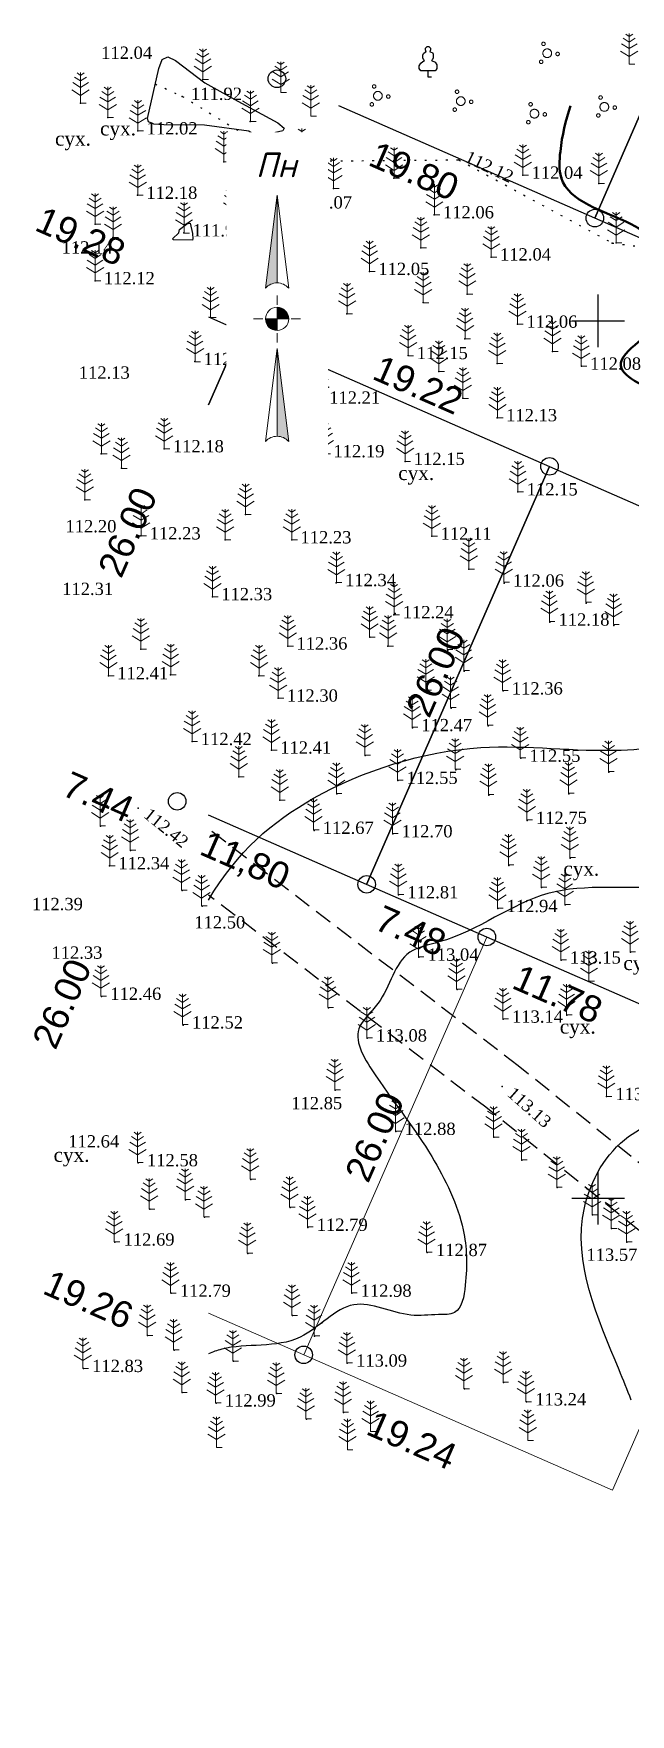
# Model space of a CAD drawing. Header units: millimetres. Extents: x 5405617.8 to 5405717.2, y 5525070.6 to 5525166.7.
# Drawn here: x 5405617.8 to 5405651.8, y 5525070.6 to 5525166.4 of the extents above; entities that cross this region are included whole.
import ezdxf
from ezdxf.enums import TextEntityAlignment as Align

# ---------------------------------------------------------------- set-up
doc = ezdxf.new("R2010")
doc.units = ezdxf.units.MM
doc.set_wipeout_variables(frame=1)
for name, pattern in [('DASHEDX2', [1.5, 1, -0.5]), ('HIDDEN', [0.5, 0, -0.5]), ('суцільна', [50, 50, 0])]:
    doc.linetypes.add(name, pattern=pattern)
for name, color, linetype, lineweight in [('#Лист (текст_ПН)', 250, 'Continuous', 0), ('#Штамп', 250, 'Continuous', 0), ('11900000', 1, 'Continuous', 30), ('Контур', 7, 'HIDDEN', 30), ('ТОЧКИ', 7, 'Continuous', 30), ('усл. знак', 7, 'суцільна', 20)]:
    doc.layers.add(name, color=color, linetype=linetype, lineweight=lineweight)
for name, color, linetype in [('горизонтали', 42, 'Continuous'), ('дороги', 7, 'Continuous'), ('Ділянки_Межі', 10, 'Continuous'), ('надписи', 7, 'Continuous'), ('отметки', 7, 'Continuous'), ('промеры', 185, 'Continuous'), ('Растительность', 7, 'Continuous')]:
    doc.layers.add(name, color=color, linetype=linetype)
doc.styles.get("Standard").update_dxf_attribs({"font": 'arial.ttf'})
doc.styles.add('times', font='times.ttf')
doc.styles.add('Мой_Топо', font='isocpeui.ttf')

# ---------------------------------------------------------------- blocks, each defined once
blk = doc.blocks.new('A$C51FE15A3')
at = {"layer": 'Растительность', "color": 94, "lineweight": 0}
for points in [[(-0.447, 1.172), (0, 0.895), (0.447, 1.172)], [(-0.343, 1.489), (0, 1.267), (0.343, 1.489)], [(-0.201, 1.726), (0, 1.584), (0.201, 1.726)], [(0, 1.75), (0, 0), (0.319, 0)], [(-0.493, 0.753), (0, 0.444), (0.493, 0.753)]]:
    blk.add_lwpolyline(points, dxfattribs=at)
blk = doc.blocks.new('A$C72385B22')
at = {"layer": 'усл. знак'}
for centre, radius in [((0, 0), 0.625), ((-0.02, 1.49), 0.25), ((-1.29, -0.64), 0.25), ((1.28, -0.76), 0.25)]:
    blk.add_circle(centre, radius, dxfattribs=at)
blk = doc.blocks.new('A$C2ACB5305')
at = {"layer": 'Растительность'}
blk.add_lwpolyline([(0.2, 0), (0.2, 0), (0, 0), (0, 0.35), (-0.4, 0.35), (-0.5, 0.5), (-0.5, 0.65), (-0.4, 0.8), (-0.3, 0.9), (-0.2, 0.95), (-0.25, 1), (-0.3, 1.1), (-0.3, 1.25), (-0.25, 1.35), (-0.15, 1.45), (-0.1, 1.45), (-0.15, 1.55), (-0.15, 1.65), (-0.05, 1.75), (0.05, 1.75), (0.15, 1.65), (0.15, 1.55), (0.1, 1.45), (0.25, 1.4), (0.3, 1.3), (0.3, 1.1), (0.25, 1), (0.2, 0.95), (0.4, 0.85), (0.5, 0.7), (0.5, 0.5), (0.45, 0.4), (0.4, 0.35), (0, 0.35)], dxfattribs=at)
blk = doc.blocks.new('*U5')
at = {"color": 0}
for points in [[(-0.113, 0), (-0.109, -0.029), (-0.097, -0.056)], [(-0.113, 0), (-0.097, -0.056), (0, 0)], [(-0.097, -0.056), (0, -0.113), (0, 0)], [(-0.097, -0.056), (-0.08, -0.08), (-0.056, -0.097)], [(-0.097, -0.056), (-0.056, -0.097), (0, -0.113)], [(-0.056, -0.097), (-0.029, -0.109), (0, -0.113)]]:
    blk.add_solid(points, dxfattribs=at)
blk = doc.blocks.new('*U6')
at = {"color": 0}
for points in [[(0, 0), (0.097, 0.056), (0, 0.113)], [(0.097, 0.056), (0.029, 0.109), (0, 0.113)], [(0, 0), (0.113, 0), (0.097, 0.056)], [(0.097, 0.056), (0.056, 0.097), (0.029, 0.109)], [(0.097, 0.056), (0.08, 0.08), (0.056, 0.097)], [(0.113, 0), (0.109, 0.029), (0.097, 0.056)]]:
    blk.add_solid(points, dxfattribs=at)
blk = doc.blocks.new('*U7')
at = {"color": 0}
for points in [[(0, -1.136), (0.021, -1.138), (0, -0.288)], [(0.021, -1.138), (0.042, -1.142), (0, -0.288)], [(0.042, -1.142), (0.062, -1.15), (0, -0.288)], [(0.062, -1.15), (0.081, -1.16), (0, -0.288)], [(0.081, -1.16), (0.098, -1.173), (0, -0.288)], [(0.098, -1.173), (0.113, -1.188), (0, -0.288)]]:
    blk.add_solid(points, dxfattribs=at)
blk = doc.blocks.new('*U8')
at = {"color": 0}
for points in [[(-0.113, 0.297), (-0.098, 0.312), (0, 1.197)], [(-0.098, 0.312), (-0.081, 0.325), (0, 1.197)], [(-0.081, 0.325), (-0.062, 0.335), (0, 1.197)], [(-0.062, 0.335), (-0.042, 0.343), (0, 1.197)], [(-0.042, 0.343), (-0.021, 0.347), (0, 1.197)], [(-0.021, 0.347), (0, 0.349), (0, 1.197)]]:
    blk.add_solid(points, dxfattribs=at)
blk = doc.blocks.new('#Північ')
at = {"color": 7}
blk.add_wipeout([(-2.901, 10.635), (2.901, 10.635), (2.901, -7.981), (-2.901, -7.981)], dxfattribs=at).dxf.layer = '#Лист (текст_ПН)'
at = {"layer": '#Лист (текст_ПН)'}
for p, q in [((-0.663, 1.748), (0, 7.043)), ((0, 7.043), (0, 2.052)), ((0, 7.043), (0.663, 1.748)), ((0, 1.337), (0, 0.807)), ((-1.337, 0), (-0.807, 0)), ((-0.662, 0), (0.662, 0)), ((0, 0.662), (0, -0.662)), ((1.337, 0), (0.807, 0)), ((0, -1.337), (0, -0.807)), ((-0.663, -6.99), (0, -1.695)), ((0, -1.695), (0.663, -6.99)), ((0, -1.695), (0, -6.686))]:
    blk.add_line(p, q, dxfattribs=at)
at = {"layer": '#Лист (текст_ПН)', "flags": 128}
for points in [[(0, 7.043), (-0.663, 1.748, -0.218585), (0, 2.052)], [(0, 0), (-0.662, 0, 0.414214), (0, -0.662)]]:
    blk.add_lwpolyline(points, format="xyb", close=True, dxfattribs=at)
at = {"layer": '#Лист (текст_ПН)'}
blk.add_circle((0, 0), 0.662, dxfattribs=at)
for centre in [(0, 1.178), (0, -7.56)]:
    blk.add_arc(centre, 0.874, 40.67981, 139.32019, dxfattribs=at)
at = {"layer": '#Лист (текст_ПН)', "xscale": 5.883850111352785, "yscale": 5.883850111352785, "zscale": 5.883850111352785}
for name in ['*U8', '*U5', '*U6', '*U7']:
    blk.add_blockref(name, (0, 0), dxfattribs=at)
at = {"layer": '#Лист (текст_ПН)', "style": 'Мой_Топо'}
blk.add_text('Пн', height=1.4, dxfattribs=at).set_placement((-1.217, 8.077))

msp = doc.modelspace()

# ---------------------------------------------------------------- linework, layer by layer
at = {"layer": '11900000', "color": 7}
for points in [[(5405650, 5525148.5, 0), (5405650, 5525151.5, 0)], [(5405650, 5525148.5, 0), (5405650, 5525151.5, 0)], [(5405648.5, 5525150, 0), (5405651.5, 5525150, 0)], [(5405648.5, 5525150, 0), (5405651.5, 5525150, 0)], [(5405650, 5525098.5, 0), (5405650, 5525101.5, 0)], [(5405650, 5525098.5, 0), (5405650, 5525101.5, 0)], [(5405648.5, 5525100, 0), (5405651.5, 5525100, 0)], [(5405648.5, 5525100, 0), (5405651.5, 5525100, 0)]]:
    msp.add_polyline3d(points, dxfattribs=at)
at = {"layer": 'горизонтали', "color": 32}
for points in [[(5405627.547, 5525161.142, 112), (5405625.217, 5525161.172, 112), (5405624.657, 5525161.212, 112), (5405624.347, 5525161.332, 112), (5405624.287, 5525161.532, 112), (5405624.927, 5525164.372, 112), (5405625.127, 5525164.882, 112), (5405625.447, 5525165.042, 112), (5405625.887, 5525164.832, 112), (5405627.557, 5525163.552, 112), (5405629.447, 5525162.512, 112), (5405631.727, 5525161.282, 112), (5405632.077, 5525160.982, 112), (5405632.007, 5525160.832, 112), (5405631.587, 5525160.732, 112), (5405631.387, 5525160.622, 112), (5405631.347, 5525160.432, 112), (5405631.477, 5525160.172, 112), (5405631.907, 5525159.532, 112), (5405631.797, 5525159.552, 112), (5405630.077, 5525160.812, 112), (5405627.547, 5525161.142, 112)], [(5405625.767, 5525154.622, 112), (5405625.717, 5525154.662, 112), (5405626.067, 5525155.012, 112), (5405626.107, 5525155.202, 112), (5405626.517, 5525155.512, 112), (5405626.637, 5525155.572, 112), (5405626.717, 5525155.562, 112), (5405626.857, 5525154.972, 112), (5405626.877, 5525154.662, 112), (5405626.847, 5525154.592, 112), (5405625.767, 5525154.622, 112)]]:
    msp.add_polyline3d(points, close=True, dxfattribs=at)
at = {"layer": 'горизонтали', "color": 32, "lineweight": 50}
msp.add_open_spline([(5405689.415, 5525124.321), (5405688.103, 5525124.879), (5405685.506, 5525125.878), (5405681.593, 5525126.517), (5405678.78, 5525128.29), (5405677.14, 5525130.319), (5405678.433, 5525132.778), (5405679.078, 5525134.709), (5405680.581, 5525136.764), (5405679.317, 5525137.765), (5405677.461, 5525137.677), (5405675.933, 5525141.885), (5405671.392, 5525142.304), (5405669.087, 5525147.106), (5405664.86, 5525145.566), (5405660.992, 5525147.54), (5405656.942, 5525146.548), (5405653.32, 5525145.539), (5405650.775, 5525147.512), (5405652.928, 5525149.325), (5405654.633, 5525150.791), (5405654.315, 5525153.841), (5405651.708, 5525155.999), (5405647.682, 5525156.882), (5405647.819, 5525160.071), (5405648.144, 5525161.419), (5405648.413, 5525162.249)], degree=3, knots=[105.96729, 105.96729, 105.96729, 105.96729, 109.295341, 114.328997, 117.562212, 119.373022, 121.295181, 124.95847, 126.253236, 127.841823, 128.392206, 131.73989, 138.209537, 140.411202, 146.07904, 148.174705, 153.227417, 157.82412, 159.162557, 160.836072, 164.352656, 165.903468, 169.284781, 174.080527, 175.575155, 178.192979, 178.192979, 178.192979, 178.192979], dxfattribs=at)
at = {"layer": 'горизонтали', "color": 32}
for points, knots in [([(5405627.766, 5525116.979), (5405629.426, 5525119.777), (5405633.716, 5525123.443), (5405642.682, 5525126.351), (5405650.521, 5525125.146), (5405657.722, 5525126.406), (5405665.591, 5525123.977), (5405675.141, 5525121.998), (5405684.025, 5525119.942), (5405689.831, 5525115.172), (5405695.924, 5525116.342), (5405701.643, 5525112.203), (5405707.314, 5525111.492), (5405710.108, 5525109.961), (5405710.51, 5525109.719)], [189.741605, 189.741605, 189.741605, 189.741605, 198.155168, 208.112251, 216.133304, 221.799072, 229.654194, 240.307675, 251.306516, 256.6977, 261.523915, 268.451351, 276.71451, 278.135589, 278.135589, 278.135589, 278.135589]), ([(5405710.51, 5525102.116), (5405710.137, 5525102.265), (5405707.391, 5525103.375), (5405703.147, 5525106.992), (5405695.526, 5525108.926), (5405686.956, 5525111.649), (5405677.812, 5525115.948), (5405668.363, 5525116.381), (5405660.774, 5525119.554), (5405654.149, 5525117.165), (5405646.892, 5525118.341), (5405642.724, 5525114.853), (5405638.474, 5525114.108), (5405638.058, 5525111.373), (5405635.674, 5525109.491), (5405637.956, 5525105.892), (5405640.41, 5525102.911), (5405642.475, 5525098.603), (5405642.551, 5525095.719), (5405642.18, 5525093.334), (5405640.621, 5525093.399), (5405638.778, 5525093.138), (5405635.799, 5525094.795), (5405632.949, 5525091.153), (5405629.637, 5525091.829), (5405628.01, 5525091.234), (5405627.766, 5525091.124)], [78.774351, 78.774351, 78.774351, 78.774351, 79.957338, 87.498258, 95.204411, 103.125935, 114.626248, 125.009981, 131.302804, 138.280759, 145.221956, 152.023012, 153.792786, 157.238403, 159.036588, 161.883134, 167.480404, 172.02745, 175.191691, 176.860986, 177.776803, 179.359266, 182.66385, 186.23147, 190.763459, 191.588945, 191.588945, 191.588945, 191.588945]), ([(5405651.872, 5525088.497), (5405651.658, 5525089.07), (5405650.241, 5525092.564), (5405647.791, 5525097.948), (5405651.196, 5525103.886), (5405655.866, 5525105.087), (5405658.855, 5525107.454), (5405660.158, 5525111.685), (5405664.053, 5525109.072), (5405667.215, 5525107.353), (5405671.031, 5525109.095), (5405673.486, 5525106.998), (5405676.446, 5525105.221), (5405681.865, 5525106.051), (5405687.754, 5525103.185), (5405695.159, 5525102.759), (5405700.762, 5525098.87), (5405706.481, 5525094.795), (5405707.882, 5525090.147), (5405709.33, 5525088.497)], [137.095489, 137.095489, 137.095489, 137.095489, 138.940826, 148.380777, 153.163384, 157.173138, 162.314513, 164.474455, 168.128542, 172.341737, 175.757786, 178.883147, 181.190936, 186.025633, 194.245086, 200.372974, 207.736732, 214.236882, 221.055373, 221.055373, 221.055373, 221.055373])]:
    msp.add_open_spline(points, degree=3, knots=knots, dxfattribs=at)
at = {"layer": 'дороги', "color": 7, "linetype": 'DASHEDX2'}
for points in [[(5405693.433, 5525070.585), (5405676.065, 5525083.409), (5405662.398, 5525093.926), (5405645.436, 5525107.541), (5405627.766, 5525121.04)], [(5405684.516, 5525073.423), (5405674.257, 5525081.015), (5405660.544, 5525091.568), (5405643.586, 5525105.179), (5405627.766, 5525117.264)]]:
    msp.add_lwpolyline(points, dxfattribs=at)
at = {"layer": 'Ділянки_Межі'}
for points in [[(5405652.603, 5525162.249), (5405649.808, 5525155.851), (5405635.195, 5525162.249)], [(5405674.181, 5525162.249), (5405667.94, 5525147.913), (5405649.808, 5525155.851), (5405652.603, 5525162.249)], [(5405627.766, 5525150.219), (5405629.608, 5525149.412), (5405627.766, 5525145.212)]]:
    msp.add_lwpolyline(points, dxfattribs=at)
at = {"layer": 'Ділянки_Межі', "lineweight": 25}
msp.add_lwpolyline([(5405627.766, 5525145.212), (5405629.608, 5525149.412), (5405647.215, 5525141.703), (5405636.788, 5525117.886), (5405627.766, 5525121.836)], dxfattribs=at)
at = {"layer": 'Ділянки_Межі'}
msp.add_lwpolyline([(5405636.788, 5525117.886), (5405647.215, 5525141.703), (5405664.875, 5525133.972), (5405654.432, 5525110.161), (5405643.642, 5525114.885)], close=True, dxfattribs=at)
at = {"layer": 'Ділянки_Межі', "lineweight": 0}
msp.add_lwpolyline([(5405627.766, 5525121.836), (5405636.788, 5525117.886), (5405643.642, 5525114.885), (5405633.199, 5525091.075), (5405627.766, 5525093.454)], dxfattribs=at)
msp.add_lwpolyline([(5405633.199, 5525091.075), (5405643.642, 5525114.885), (5405654.432, 5525110.161), (5405661.249, 5525107.177), (5405650.821, 5525083.359)], close=True, dxfattribs=at)
at = {"layer": 'Контур', "color": 7, "linetype": 'HIDDEN', "elevation": 112.419}
msp.add_lwpolyline([(5405624.73, 5525163.497), (5405626.28, 5525162.79), (5405632.31, 5525159.09), (5405642.05, 5525159.17), (5405650.794, 5525154.431), (5405659.38, 5525153.32), (5405671.11, 5525148.83), (5405680.38, 5525145.08), (5405688.995, 5525150.728), (5405695.45, 5525145.401), (5405699.954, 5525146.023), (5405706.561, 5525146.246), (5405710.51, 5525144.363)], dxfattribs=at)
at = {"layer": 'отметки', "color": 7}
for p in [(5405627.446, 5525163.747, 112.006), (5405626.27, 5525162.786, 111.92), (5405620.461, 5525162.395, 112.087), (5405622.018, 5525161.58, 112.11), (5405623.737, 5525160.817, 112.017), (5405630.149, 5525161.363, 111.972), (5405628.641, 5525159.065, 112.106), (5405632.306, 5525159.087, 112.003), (5405633.082, 5525159.201, 112.053), (5405642.047, 5525159.17, 112.117), (5405630.431, 5525157.997, 112.131), (5405638.343, 5525158.133, 112.148), (5405645.697, 5525158.295, 112.04), (5405650.035, 5525157.822, 111.922), (5405623.723, 5525157.15, 112.176), (5405631.32, 5525157.004, 112.102), (5405634.891, 5525157.53, 112.092), (5405629.112, 5525155.963, 112.099), (5405632.548, 5525156.598, 112.072), (5405640.642, 5525156.035, 112.062), (5405621.302, 5525155.499, 112.162), (5405626.358, 5525155.004, 111.98), (5405622.317, 5525154.752, 112.279), (5405639.875, 5525154.15, 112.017), (5405650.794, 5525154.431, 112.018), (5405651.019, 5525154.442, 112.023), (5405643.897, 5525153.634, 112.041), (5405621.298, 5525152.282, 112.119), (5405636.956, 5525152.807, 112.055), (5405630.566, 5525151.687, 112.135), (5405634.069, 5525151.875, 112.149), (5405640.014, 5525151.034, 112.094), (5405642.524, 5525151.525, 111.997), (5405627.887, 5525150.183, 112.201), (5405635.664, 5525150.393, 112.144), (5405630.522, 5525149.201, 112.184), (5405632.518, 5525149.953, 112.283), (5405645.401, 5525149.804, 112.059), (5405642.393, 5525148.973, 112.116), (5405647.384, 5525148.249, 112.034), (5405626.99, 5525147.672, 112.043), (5405639.15, 5525148.015, 112.151), (5405640.909, 5525147.114, 112.19), (5405644.237, 5525147.56, 112.069), (5405649.035, 5525147.411, 112.079), (5405632.851, 5525146.504, 112.22), (5405629.989, 5525145.271, 112.089), (5405634.15, 5525145.476, 112.212), (5405642.281, 5525145.586, 112.173), (5405644.242, 5525144.473, 112.132), (5405621.652, 5525142.414, 112.271), (5405625.236, 5525142.703, 112.182), (5405634.394, 5525142.421, 112.192), (5405622.797, 5525141.594, 112.329), (5405638.976, 5525141.985, 112.151), (5405620.714, 5525139.795, 112.276), (5405645.419, 5525140.248, 112.146), (5405629.879, 5525138.958, 112.216), (5405623.914, 5525137.74, 112.233), (5405640.507, 5525137.725, 112.109), (5405628.719, 5525137.51, 112.189), (5405632.514, 5525137.514, 112.233), (5405642.621, 5525135.855, 112.133), (5405635.057, 5525135.077, 112.336), (5405644.637, 5525135.05, 112.055), (5405627.994, 5525134.276, 112.33), (5405649.318, 5525133.905, 112.023), (5405638.346, 5525133.249, 112.24), (5405638.417, 5525133.32, 112.241), (5405647.232, 5525132.827, 112.181), (5405636.961, 5525131.973, 112.145), (5405650.897, 5525132.644, 112.061), (5405623.906, 5525131.294, 112.322), (5405632.285, 5525131.464, 112.358), (5405638.004, 5525131.461, 112.146), (5405641.418, 5525131.226, 112.266), (5405642.352, 5525130.038, 112.321), (5405622.059, 5525129.771, 112.408), (5405625.609, 5525129.83, 112.373), (5405630.645, 5525129.775, 112.348), (5405640.184, 5525128.924, 112.382), (5405631.74, 5525128.495, 112.296), (5405644.569, 5525128.904, 112.361), (5405641.611, 5525127.929, 113.005), (5405639.402, 5525126.811, 112.466), (5405643.715, 5525126.921, 112.411), (5405626.829, 5525126.02, 112.42), (5405631.359, 5525125.534, 112.41), (5405636.709, 5525125.224, 112.448), (5405641.867, 5525124.411, 112.552), (5405645.575, 5525125.068, 112.55), (5405650.598, 5525124.274, 112.575), (5405629.491, 5525124.013, 112.415), (5405638.571, 5525123.805, 112.553), (5405623.747, 5525122.222, 112.424), (5405631.832, 5525122.676, 112.359), (5405635.082, 5525123.035, 112.583), (5405643.758, 5525122.976, 112.616), (5405648.33, 5525123.048, 112.668), (5405645.945, 5525121.529, 112.748), (5405621.604, 5525121.194, 112.497), (5405633.786, 5525120.962, 112.669), (5405638.282, 5525120.761, 112.704), (5405623.327, 5525119.821, 112.492), (5405648.401, 5525119.378, 112.84), (5405622.126, 5525118.942, 112.339), (5405644.892, 5525118.965, 112.91), (5405626.258, 5525117.528, 112.435), (5405646.771, 5525117.701, 112.957), (5405627.403, 5525116.634, 112.496), (5405638.61, 5525117.286, 112.813), (5405644.271, 5525116.502, 112.937), (5405648.109, 5525116.722, 113.078), (5405639.762, 5525113.731, 113.039), (5405651.83, 5525114.019, 113.187), (5405631.411, 5525113.401, 112.668), (5405647.879, 5525113.568, 113.149), (5405641.943, 5525111.89, 113.126), (5405649.483, 5525112.341, 113.238), (5405621.667, 5525111.503, 112.458), (5405634.61, 5525110.846, 112.759), (5405626.327, 5525109.87, 112.521), (5405644.581, 5525110.201, 113.144), (5405648.199, 5525110.423, 113.224), (5405648.209, 5525110.43, 113.24), (5405636.822, 5525109.128, 113.079), (5405635, 5525106.162, 112.85), (5405644.511, 5525106.36, 113.13), (5405650.477, 5525105.787, 113.395), (5405638.456, 5525103.805, 112.883), (5405644.051, 5525103.47, 113.275), (5405645.638, 5525102.175, 113.375), (5405623.758, 5525102.017, 112.579), (5405630.188, 5525101.068, 112.702), (5405647.653, 5525100.611, 113.387), (5405624.424, 5525099.37, 112.638), (5405626.46, 5525099.915, 112.663), (5405632.425, 5525099.467, 112.733), (5405627.547, 5525098.917, 112.657), (5405633.441, 5525098.34, 112.787), (5405649.667, 5525099.051, 113.532), (5405650.751, 5525098.271, 113.623), (5405622.424, 5525097.499, 112.693), (5405651.623, 5525097.504, 113.569), (5405630.012, 5525096.844, 112.829), (5405640.245, 5525096.9, 112.867), (5405625.635, 5525094.582, 112.789), (5405635.946, 5525094.584, 112.978), (5405632.561, 5525093.309, 112.932), (5405624.294, 5525092.168, 112.907), (5405633.82, 5525092.145, 113.016), (5405625.809, 5525091.342, 112.947), (5405629.189, 5525090.711, 113.025), (5405620.628, 5525090.294, 112.833), (5405635.686, 5525090.603, 113.094), (5405626.266, 5525088.922, 113.025), (5405631.657, 5525088.874, 113.031), (5405642.375, 5525089.128, 113.148), (5405644.599, 5525089.496, 113.202), (5405628.197, 5525088.327, 112.994), (5405635.471, 5525087.792, 113.11), (5405645.902, 5525088.389, 113.241), (5405633.35, 5525087.409, 113.097)]:
    msp.add_point(p, dxfattribs=at)
at = {"layer": 'ТОЧКИ'}
for centre in [(5405631.669, 5525163.793), (5405649.804, 5525155.853), (5405629.608, 5525149.412, 107.24), (5405647.215, 5525141.703, 107.24), (5405625.982, 5525122.617), (5405636.788, 5525117.886, 107.24), (5405643.642, 5525114.885, 107.24), (5405633.199, 5525091.075)]:
    msp.add_circle(centre, 0.5, dxfattribs=at)

# ---------------------------------------------------------------- block references
at = {"layer": 'Растительность', "color": 7}
for name, p in [('A$C51FE15A3', (5405651.768, 5525164.615, 112.419)), ('A$C51FE15A3', (5405627.45, 5525163.75, 112.01)), ('A$C2ACB5305', (5405640.288, 5525163.885, 112.04)), ('A$C51FE15A3', (5405631.889, 5525163.014, 112.15)), ('A$C51FE15A3', (5405620.47, 5525162.4, 112.09)), ('A$C51FE15A3', (5405633.604, 5525161.669, 112.15)), ('A$C51FE15A3', (5405622.02, 5525161.58, 112.11)), ('A$C51FE15A3', (5405623.74, 5525160.82, 112.02)), ('A$C51FE15A3', (5405630.16, 5525161.36, 111.97)), ('A$C51FE15A3', (5405628.65, 5525159.06, 112.11)), ('A$C51FE15A3', (5405633.09, 5525159.2, 112.05)), ('A$C51FE15A3', (5405630.44, 5525158, 112.13)), ('A$C51FE15A3', (5405638.35, 5525158.13, 112.15)), ('A$C51FE15A3', (5405645.7, 5525158.29, 112.04)), ('A$C51FE15A3', (5405650.04, 5525157.82, 111.92)), ('A$C51FE15A3', (5405623.73, 5525157.15, 112.18)), ('A$C51FE15A3', (5405631.33, 5525157, 112.1)), ('A$C51FE15A3', (5405634.9, 5525157.53, 112.09)), ('A$C51FE15A3', (5405629.12, 5525155.96, 112.1)), ('A$C51FE15A3', (5405632.55, 5525156.6, 112.07)), ('A$C51FE15A3', (5405640.65, 5525156.03, 112.06)), ('A$C51FE15A3', (5405621.3, 5525155.5, 112.16)), ('A$C51FE15A3', (5405626.37, 5525155, 111.98)), ('A$C51FE15A3', (5405622.32, 5525154.75, 112.28)), ('A$C51FE15A3', (5405639.88, 5525154.15, 112.02)), ('A$C51FE15A3', (5405651.02, 5525154.44, 112.02)), ('A$C51FE15A3', (5405643.9, 5525153.63, 112.04)), ('A$C51FE15A3', (5405621.3, 5525152.28, 112.12)), ('A$C51FE15A3', (5405636.96, 5525152.81, 112.05)), ('A$C51FE15A3', (5405630.57, 5525151.69, 112.13)), ('A$C51FE15A3', (5405634.07, 5525151.87, 112.15)), ('A$C51FE15A3', (5405642.53, 5525151.52, 112)), ('A$C51FE15A3', (5405627.89, 5525150.18, 112.2)), ('A$C51FE15A3', (5405635.67, 5525150.39, 112.14)), ('A$C51FE15A3', (5405640.02, 5525151.03, 112.09)), ('A$C51FE15A3', (5405630.53, 5525149.2, 112.18)), ('A$C51FE15A3', (5405632.52, 5525149.95, 112.28)), ('A$C51FE15A3', (5405645.4, 5525149.8, 112.06)), ('A$C51FE15A3', (5405642.4, 5525148.97, 112.12)), ('A$C51FE15A3', (5405647.39, 5525148.25, 112.03)), ('A$C51FE15A3', (5405627, 5525147.67, 112.04)), ('A$C51FE15A3', (5405639.15, 5525148.01, 112.15)), ('A$C51FE15A3', (5405644.24, 5525147.56, 112.07)), ('A$C51FE15A3', (5405649.03, 5525147.41, 112.08)), ('A$C51FE15A3', (5405632.85, 5525146.5, 112.22)), ('A$C51FE15A3', (5405640.91, 5525147.11, 112.19)), ('A$C51FE15A3', (5405634.15, 5525145.48, 112.21)), ('A$C51FE15A3', (5405642.28, 5525145.58, 112.17)), ('A$C51FE15A3', (5405629.99, 5525145.27, 112.09)), ('A$C51FE15A3', (5405644.25, 5525144.47, 112.13)), ('A$C51FE15A3', (5405625.24, 5525142.7, 112.18)), ('A$C51FE15A3', (5405621.66, 5525142.41, 112.27)), ('A$C51FE15A3', (5405622.8, 5525141.59, 112.33)), ('A$C51FE15A3', (5405634.4, 5525142.42, 112.19)), ('A$C51FE15A3', (5405638.98, 5525141.98, 112.15)), ('A$C51FE15A3', (5405620.72, 5525139.79, 112.28)), ('A$C51FE15A3', (5405645.42, 5525140.25, 112.15)), ('A$C51FE15A3', (5405629.88, 5525138.96, 112.22)), ('A$C51FE15A3', (5405623.92, 5525137.74, 112.23)), ('A$C51FE15A3', (5405640.51, 5525137.72, 112.11)), ('A$C51FE15A3', (5405628.72, 5525137.51, 112.19)), ('A$C51FE15A3', (5405632.52, 5525137.51, 112.23)), ('A$C51FE15A3', (5405642.62, 5525135.85, 112.13)), ('A$C51FE15A3', (5405635.06, 5525135.08, 112.34)), ('A$C51FE15A3', (5405644.61, 5525135.1, 112.05)), ('A$C51FE15A3', (5405628, 5525134.27, 112.33)), ('A$C51FE15A3', (5405649.29, 5525133.96, 112.02)), ('A$C51FE15A3', (5405638.35, 5525133.25, 112.24)), ('A$C51FE15A3', (5405636.96, 5525131.97, 112.14)), ('A$C51FE15A3', (5405647.21, 5525132.87, 112.18)), ('A$C51FE15A3', (5405650.87, 5525132.69, 112.06)), ('A$C51FE15A3', (5405623.91, 5525131.29, 112.32)), ('A$C51FE15A3', (5405632.29, 5525131.46, 112.36)), ('A$C51FE15A3', (5405638.01, 5525131.46, 112.15)), ('A$C51FE15A3', (5405641.39, 5525131.26, 112.26)), ('A$C51FE15A3', (5405642.33, 5525130.07, 112.32)), ('A$C51FE15A3', (5405622.06, 5525129.77, 112.41)), ('A$C51FE15A3', (5405625.61, 5525129.83, 112.37)), ('A$C51FE15A3', (5405630.65, 5525129.77, 112.35)), ('A$C51FE15A3', (5405631.74, 5525128.49, 112.3)), ('A$C51FE15A3', (5405640.16, 5525128.96, 112.38)), ('A$C51FE15A3', (5405644.54, 5525128.94, 112.36)), ('A$C51FE15A3', (5405641.58, 5525127.97, 113)), ('A$C51FE15A3', (5405639.38, 5525126.84, 112.46)), ('A$C51FE15A3', (5405643.69, 5525126.96, 112.41)), ('A$C51FE15A3', (5405626.83, 5525126.02, 112.42)), ('A$C51FE15A3', (5405631.36, 5525125.53, 112.41)), ('A$C51FE15A3', (5405636.68, 5525125.25, 112.45)), ('A$C51FE15A3', (5405641.84, 5525124.44, 112.55)), ('A$C51FE15A3', (5405645.55, 5525125.1, 112.55)), ('A$C51FE15A3', (5405650.58, 5525124.31, 112.57)), ('A$C51FE15A3', (5405629.49, 5525124.01, 112.41)), ('A$C51FE15A3', (5405638.55, 5525123.83, 112.55)), ('A$C51FE15A3', (5405631.83, 5525122.68, 112.36)), ('A$C51FE15A3', (5405635.06, 5525123.06, 112.58)), ('A$C51FE15A3', (5405643.73, 5525123.01, 112.61)), ('A$C51FE15A3', (5405648.31, 5525123.08, 112.67)), ('A$C51FE15A3', (5405645.92, 5525121.56, 112.75)), ('A$C51FE15A3', (5405621.58, 5525121.22, 112.5)), ('A$C51FE15A3', (5405633.76, 5525120.99, 112.67)), ('A$C51FE15A3', (5405638.26, 5525120.79, 112.7)), ('A$C51FE15A3', (5405623.3, 5525119.84, 112.49)), ('A$C51FE15A3', (5405622.13, 5525118.94, 112.34)), ('A$C51FE15A3', (5405644.87, 5525118.99, 112.91)), ('A$C51FE15A3', (5405648.38, 5525119.41, 112.84)), ('A$C51FE15A3', (5405646.75, 5525117.72, 112.96)), ('A$C51FE15A3', (5405626.23, 5525117.55, 112.43)), ('A$C51FE15A3', (5405627.37, 5525116.66, 112.49)), ('A$C51FE15A3', (5405638.59, 5525117.31, 112.81)), ('A$C51FE15A3', (5405648.09, 5525116.74, 113.08)), ('A$C51FE15A3', (5405644.25, 5525116.53, 112.94)), ('A$C51FE15A3', (5405651.81, 5525114.04, 113.19)), ('A$C51FE15A3', (5405631.38, 5525113.42, 112.67)), ('A$C51FE15A3', (5405639.74, 5525113.75, 113.04)), ('A$C51FE15A3', (5405647.86, 5525113.59, 113.15)), ('A$C51FE15A3', (5405641.92, 5525111.91, 113.13)), ('A$C51FE15A3', (5405649.47, 5525112.36, 113.24)), ('A$C51FE15A3', (5405621.63, 5525111.52, 112.46)), ('A$C51FE15A3', (5405634.58, 5525110.87, 112.76)), ('A$C51FE15A3', (5405644.56, 5525110.22, 113.14)), ('A$C51FE15A3', (5405648.19, 5525110.45, 113.24)), ('A$C51FE15A3', (5405626.29, 5525109.89, 112.52)), ('A$C51FE15A3', (5405636.8, 5525109.14, 113.08)), ('A$C51FE15A3', (5405634.97, 5525106.18, 112.85)), ('A$C51FE15A3', (5405650.46, 5525105.8, 113.39)), ('A$C51FE15A3', (5405638.43, 5525103.82, 112.88)), ('A$C51FE15A3', (5405644.03, 5525103.48, 113.27)), ('A$C51FE15A3', (5405623.72, 5525102.03, 112.58)), ('A$C51FE15A3', (5405645.62, 5525102.19, 113.37)), ('A$C51FE15A3', (5405630.15, 5525101.09, 112.7)), ('A$C51FE15A3', (5405647.63, 5525100.62, 113.39)), ('A$C51FE15A3', (5405626.43, 5525099.93, 112.66)), ('A$C51FE15A3', (5405632.39, 5525099.48, 112.73)), ('A$C51FE15A3', (5405624.39, 5525099.38, 112.64)), ('A$C51FE15A3', (5405627.51, 5525098.93, 112.66)), ('A$C51FE15A3', (5405649.65, 5525099.06, 113.53)), ('A$C51FE15A3', (5405622.39, 5525097.51, 112.69)), ('A$C51FE15A3', (5405633.41, 5525098.36, 112.79)), ('A$C51FE15A3', (5405650.74, 5525098.28, 113.62)), ('A$C51FE15A3', (5405651.61, 5525097.52, 113.57)), ('A$C51FE15A3', (5405629.98, 5525096.86, 112.83)), ('A$C51FE15A3', (5405640.21, 5525096.92, 112.87)), ('A$C51FE15A3', (5405625.6, 5525094.59, 112.79)), ('A$C51FE15A3', (5405635.92, 5525094.6, 112.98)), ('A$C51FE15A3', (5405632.53, 5525093.32, 112.93)), ('A$C51FE15A3', (5405624.27, 5525092.18, 112.91)), ('A$C51FE15A3', (5405633.79, 5525092.16, 113.01)), ('A$C51FE15A3', (5405625.78, 5525091.35, 112.95)), ('A$C51FE15A3', (5405620.6, 5525090.3, 112.83)), ('A$C51FE15A3', (5405629.16, 5525090.72, 113.02)), ('A$C51FE15A3', (5405635.66, 5525090.61, 113.09)), ('A$C51FE15A3', (5405626.24, 5525088.93, 113.02)), ('A$C51FE15A3', (5405631.63, 5525088.88, 113.03)), ('A$C51FE15A3', (5405642.34, 5525089.14, 113.15)), ('A$C51FE15A3', (5405644.57, 5525089.51, 113.2)), ('A$C51FE15A3', (5405628.17, 5525088.33, 112.99)), ('A$C51FE15A3', (5405645.87, 5525088.4, 113.24)), ('A$C51FE15A3', (5405633.32, 5525087.42, 113.1)), ('A$C51FE15A3', (5405635.44, 5525087.8, 113.11)), ('A$C51FE15A3', (5405637.01, 5525086.7, 113.16)), ('A$C51FE15A3', (5405645.98, 5525086.19, 113.28)), ('A$C51FE15A3', (5405628.22, 5525085.8, 113.14)), ('A$C51FE15A3', (5405635.69, 5525085.67, 113.21))]:
    msp.add_blockref(name, p, dxfattribs=at)
at = {"layer": 'усл. знак', "color": 7, "linetype": 'суцільна', "lineweight": 13, "xscale": 0.3999999998750298, "yscale": 0.3999999998750298, "zscale": 0.3999999998750298, "rotation": 265.3647753868261}
for p in [(5405647.088, 5525165.245), (5405637.429, 5525162.819), (5405642.158, 5525162.518), (5405646.356, 5525161.803), (5405650.347, 5525162.189)]:
    msp.add_blockref('A$C72385B22', p, dxfattribs=at)

# ---------------------------------------------------------------- texts
at = {"layer": 'надписи', "color": 7, "style": 'times'}
for p in [(5405619.014, 5525160.781, 111.861), (5405621.583, 5525161.361, 111.861), (5405638.593, 5525141.724, 111.861), (5405648.008, 5525119.179, 111.861), (5405651.429, 5525113.8, 111.861), (5405647.806, 5525110.18, 111.861), (5405618.933, 5525102.872, 111.861)]:
    msp.add_text('сух.', height=0.8, dxfattribs=at).set_placement(p, align=Align.TOP_LEFT)
at = {"layer": 'отметки', "color": 7, "style": 'times'}
for s, p in [('112.04', (5405621.644, 5525165.626, 112.045)), ('111.92', (5405626.77, 5525163.286, 111.92)), ('112.02', (5405624.237, 5525161.317, 112.017)), ('112.04', (5405646.197, 5525158.795, 112.04)), ('112.18', (5405624.223, 5525157.65, 112.176)), ('112.07', (5405633.048, 5525157.098, 112.072)), ('112.06', (5405641.142, 5525156.535, 112.062)), ('111.98', (5405626.858, 5525155.504, 111.98)), ('112.14', (5405619.391, 5525154.533, 112.141)), ('112.04', (5405644.397, 5525154.134, 112.041)), ('112.05', (5405637.456, 5525153.307, 112.055)), ('112.12', (5405621.798, 5525152.782, 112.119)), ('112.13', (5405631.066, 5525152.187, 112.135)), ('112.06', (5405645.901, 5525150.304, 112.059)), ('112.04', (5405627.49, 5525148.172, 112.043)), ('112.15', (5405639.65, 5525148.515, 112.151)), ('112.13', (5405620.37, 5525147.402, 112.127)), ('112.08', (5405649.535, 5525147.911, 112.079)), ('112.09', (5405630.489, 5525145.771, 112.089)), ('112.21', (5405634.65, 5525145.976, 112.212)), ('112.13', (5405644.742, 5525144.973, 112.132)), ('112.18', (5405625.736, 5525143.203, 112.182)), ('112.19', (5405634.894, 5525142.921, 112.192)), ('112.15', (5405639.476, 5525142.485, 112.151)), ('112.15', (5405645.919, 5525140.748, 112.146)), ('112.20', (5405619.608, 5525138.644, 112.204)), ('112.23', (5405624.414, 5525138.24, 112.233)), ('112.23', (5405633.014, 5525138.014, 112.233)), ('112.11', (5405641.007, 5525138.225, 112.109)), ('112.31', (5405619.421, 5525135.074, 112.31)), ('112.33', (5405628.494, 5525134.776, 112.33)), ('112.34', (5405635.557, 5525135.577, 112.336)), ('112.06', (5405645.137, 5525135.55, 112.055)), ('112.24', (5405638.846, 5525133.749, 112.24)), ('112.18', (5405647.732, 5525133.327, 112.181)), ('112.36', (5405632.785, 5525131.964, 112.358)), ('112.41', (5405622.559, 5525130.271, 112.408)), ('112.30', (5405632.24, 5525128.995, 112.296)), ('112.36', (5405645.069, 5525129.404, 112.361)), ('112.47', (5405639.902, 5525127.311, 112.466)), ('112.42', (5405627.329, 5525126.52, 112.42)), ('112.41', (5405631.859, 5525126.034, 112.41)), ('112.55', (5405646.075, 5525125.568, 112.55)), ('112.55', (5405639.071, 5525124.305, 112.553)), ('112.67', (5405634.286, 5525121.462, 112.669)), ('112.70', (5405638.782, 5525121.261, 112.704)), ('112.75', (5405646.445, 5525122.029, 112.748)), ('112.34', (5405622.626, 5525119.442, 112.339)), ('112.81', (5405639.11, 5525117.786, 112.813)), ('112.39', (5405617.697, 5525117.114, 112.385)), ('112.94', (5405644.771, 5525117.002, 112.937)), ('112.50', (5405626.957, 5525116.071, 112.496)), ('112.33', (5405618.81, 5525114.347, 112.326)), ('113.04', (5405640.262, 5525114.231, 113.039)), ('113.15', (5405648.379, 5525114.068, 113.149)), ('112.46', (5405622.167, 5525112.003, 112.458)), ('112.52', (5405626.827, 5525110.37, 112.521)), ('113.14', (5405645.081, 5525110.701, 113.144)), ('113.08', (5405637.322, 5525109.628, 113.079)), ('113.39', (5405650.977, 5525106.287, 113.395)), ('112.85', (5405632.488, 5525105.769, 112.85)), ('112.88', (5405638.956, 5525104.305, 112.883)), ('112.64', (5405619.765, 5525103.591, 112.637)), ('112.58', (5405624.258, 5525102.517, 112.579)), ('112.79', (5405633.941, 5525098.84, 112.787)), ('112.69', (5405622.924, 5525097.999, 112.693)), ('112.87', (5405640.745, 5525097.4, 112.867)), ('113.57', (5405649.324, 5525097.132, 113.569)), ('112.79', (5405626.135, 5525095.082, 112.789)), ('112.98', (5405636.446, 5525095.084, 112.978)), ('112.83', (5405621.128, 5525090.794, 112.833)), ('113.09', (5405636.186, 5525091.103, 113.094)), ('112.99', (5405628.697, 5525088.827, 112.994)), ('113.24', (5405646.402, 5525088.889, 113.241))]:
    msp.add_text(s, height=0.7, dxfattribs=at).set_placement(p, align=Align.TOP_LEFT)
for s, rotation, p in [('112.12', 334.49567, (5405642.626, 5525159.724, 112.117)), ('112.42', 320.90717, (5405624.45, 5525122.295, 112.424)), ('113.13', 318.56722, (5405645.217, 5525106.404, 113.13))]:
    msp.add_text(s, height=0.7, rotation=rotation, dxfattribs=at).set_placement(p, align=Align.TOP_LEFT)
at = {"layer": 'промеры', "char_height": 1.5, "attachment_point": 1}
for s, insert, rotation in [('19.80', (5405637.401, 5525160.275), 336.35584), ('19.28', (5405618.38, 5525156.562), 336.35584), ('19.22', (5405637.629, 5525148.091), 336.35584), ('26.00', (5405621.411, 5525135.864), 66.37949), ('26.00', (5405638.98, 5525127.896), 66.37949), ('7.44', (5405619.921, 5525124.378), 336.35584), ('11,80', (5405627.772, 5525121.005), 336.35584), ('7.48', (5405637.743, 5525116.749), 336.35584), ('26.00', (5405617.662, 5525108.991), 66.37949), ('11.78', (5405645.594, 5525113.376), 336.35584), ('26.00', (5405635.498, 5525101.401, 107.24), 66.37949), ('19.26', (5405618.828, 5525095.972), 336.35584), ('19.24', (5405637.273, 5525087.956), 336.35584)]:
    msp.add_mtext(s, dxfattribs=dict(at, insert=insert, rotation=rotation))

# ---------------------------------------------------------------- next in the draw order: block references
at = {"layer": '#Штамп'}
msp.add_blockref('#Північ', (5405631.679, 5525150.107, 931.373), dxfattribs=at)

doc.saveas('drawing.dxf')
